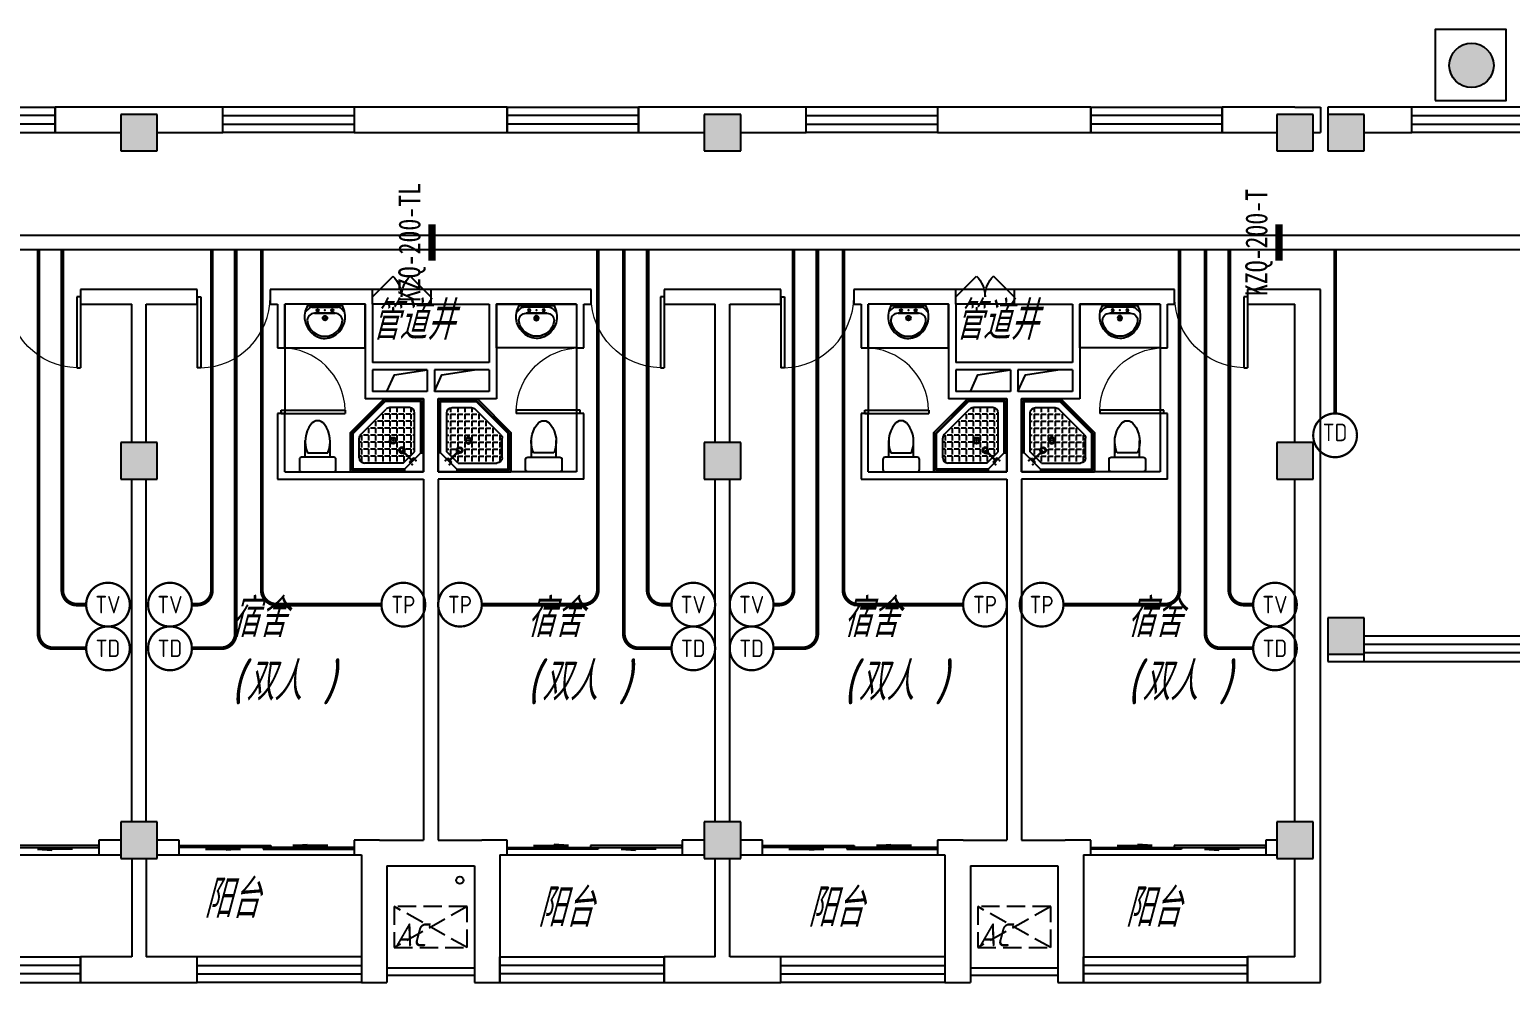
# Model space of a CAD drawing. Extents: x 0 to 2972856, y -1269770 to 0.
# Drawn here: x 2705657 to 2725959, y -1232746 to -1219684 of the extents above; entities that cross this region are included whole.
import ezdxf
from ezdxf.enums import TextEntityAlignment as Align

# ---------------------------------------------------------------- set-up
doc = ezdxf.new("R2010")
doc.units = 0
doc.header["$LTSCALE"] = 1000
doc.header["$PDSIZE"] = 50
doc.linetypes.add('DASH', pattern=[0.35, 0.25, -0.1])
for name, color, linetype in [('0000集水坑', 4, 'Continuous'), ('1-建筑底图', 8, 'Continuous'), ('CABLETRAY_PDS', 4, 'Continuous'), ('EQUIP-通讯', 3, 'Continuous'), ('PUB_TEXT', 7, 'Continuous'), ('WIRE-综合布线', 4, 'Continuous'), ('抗震支吊架', 2, 'Continuous'), ('洁具', 251, 'Continuous'), ('空调外机', 251, 'Continuous'), ('防火分区', 255, 'Continuous')]:
    doc.layers.add(name, color=color, linetype=linetype)
doc.styles.add('_TEL_ATTDEF', font='GBENOR', dxfattribs={"width": 0.8, "height": 3, "bigfont": 'GBCBIG'})
doc.styles.add('_TEL_DIM', font='SIMPLEX', dxfattribs={"width": 0.8, "height": 3.5, "bigfont": 'HZTXT'})
doc.styles.add('kzcad', font='', dxfattribs={"width": 0.8})
doc.styles.get("Standard").update_dxf_attribs({"font": 'gbeitc.shx', "bigfont": 'gbcbig.shx'})
doc.styles.get('kzcad').set_extended_font_data('SimSun')
doc.linetypes.add('JIEDI', pattern='A,1.25,-0.25,0.25,-0.25,0.625,["/",Standard,S=0.6,R=0,X=0,Y=-0.3],0.625,-0.25,0.25,-0.25', length=4)

# ---------------------------------------------------------------- blocks, each defined once
blk = doc.blocks.new('$equip$00003204')
at = {"const_width": 0.05}
blk.add_lwpolyline([(0, 0.5, -1), (0, -0.5, -1), (0, 0.5, 0.021884)], format="xyb", dxfattribs=at)
blk.add_circle((0, 0), 0.5)
for p in [(0, 0.5), (-0.5, 0), (0.5, 0), (0, -0.5)]:
    blk.add_point(p)
at = {"color": 7, "style": '_TEL_ATTDEF'}
blk.add_attdef('$TEXT$', text='', height=0.4, dxfattribs=at).set_placement((0, 0), align=Align.MIDDLE_CENTER)
at = {"color": 7, "style": '_TEL_DIM', "flags": 1}
for tag in ['A', 'REMARK']:
    blk.add_attdef(tag, text='', height=0.00002, dxfattribs=at).set_placement((0, 0), align=Align.MIDDLE_CENTER)
blk = doc.blocks.new('$equip$00003209')
at = {"const_width": 0.05}
blk.add_lwpolyline([(0, 0.5, -1), (0, -0.5, -1), (0, 0.5, 0.021884)], format="xyb", dxfattribs=at)
blk.add_circle((0, 0), 0.5)
for p in [(0, 0.5), (-0.5, 0), (0.5, 0), (0, -0.5)]:
    blk.add_point(p)
at = {"color": 7, "style": '_TEL_ATTDEF'}
blk.add_attdef('$TEXT$', text='', height=0.4, dxfattribs=at).set_placement((0, 0), align=Align.MIDDLE_CENTER)
at = {"color": 7, "style": '_TEL_DIM', "flags": 1}
for tag in ['A', 'REMARK']:
    blk.add_attdef(tag, text='', height=0.00002, dxfattribs=at).set_placement((0, 0), align=Align.MIDDLE_CENTER)
blk = doc.blocks.new('$equip$00003208')
at = {"const_width": 0.05}
blk.add_lwpolyline([(0, 0.5, -1), (0, -0.5, -1), (0, 0.5, 0.021884)], format="xyb", dxfattribs=at)
blk.add_circle((0, 0), 0.5)
for p in [(0, 0.5), (-0.5, 0), (0.5, 0), (0, -0.5)]:
    blk.add_point(p)
at = {"color": 7, "style": '_TEL_ATTDEF'}
blk.add_attdef('$TEXT$', text='', height=0.4, dxfattribs=at).set_placement((0, 0), align=Align.MIDDLE_CENTER)
at = {"color": 7, "style": '_TEL_DIM', "flags": 1}
for tag in ['A', 'REMARK']:
    blk.add_attdef(tag, text='', height=0.00002, dxfattribs=at).set_placement((0, 0), align=Align.MIDDLE_CENTER)
blk = doc.blocks.new('2t21gqw')
at = {"layer": '0000集水坑'}
blk.add_circle((36400, -76400), 50, dxfattribs=at)
blk = doc.blocks.new('A$C2CDD3BEF')
at = {"layer": '防火分区'}
h = blk.add_hatch(color=6, dxfattribs=at)
h.dxf.hatch_style = 1
edge = h.paths.add_edge_path()
edge.add_arc((460, 446), 282, 0, 360)
at = {"layer": '防火分区', "color": 6}
blk.add_lwpolyline([(0, 0), (900, 0), (900, 900), (0, 900)], close=True, dxfattribs=at)
blk.add_circle((460, 446), 282, dxfattribs=at)
blk = doc.blocks.new('1F平面-CAD导入_dwg_Drawing4_t3_dwg_$plan$00001613-474159-1F-927810-1F')
at = {"layer": '洁具'}
for p, q in [((-30, 250), (-170, 250)), ((-200, 170), (-430, 170)), ((-260, -140), (-260, 140)), ((-200, -170), (-200, -220)), ((-170, -250), (-30, -250))]:
    blk.add_line(p, q, dxfattribs=at)
for points in [[(-200, 220), (-200, 170), (-200, -170), (-430, -170)], [(0, -220), (0, 220)]]:
    blk.add_lwpolyline(points, dxfattribs=at)
for centre, radius, start, end in [((-170, 220), 30, 90, 180), ((-30, 220), 30, 0, 90), ((-590, 0), 110, 123.4509, 236.5491), ((-413, -227), 398, 67.4505, 126.6381), ((-413, 227), 398, 233.3619, 292.5495), ((-170, -220), 30, 180, 270), ((-30, -220), 30, 270, 0)]:
    blk.add_arc(centre, radius, start, end, dxfattribs=at)
blk = doc.blocks.new('$lvtry$00000169')
at = {"color": 0}
for p, q in [((259, -36), (259, 0)), ((259, -36), (36, -259)), ((276, -120), (120, -276)), ((144, -151), (291, -298)), ((151, -144), (298, -291)), ((259, -24), (976, -24)), ((259, -36), (964, -36)), ((270, -213), (270, -143)), ((276, -120), (808, -120)), ((366, -213), (366, -143)), ((462, -213), (462, -143)), ((558, -213), (558, -143)), ((655, -213), (655, -143)), ((751, -213), (751, -143)), ((847, -213), (847, -143)), ((880, -192), (880, -460)), ((964, -36), (976, -24)), ((964, -36), (964, -525)), ((976, -24), (976, -530)), ((36, -259), (0, -259)), ((24, -259), (24, -976)), ((36, -259), (36, -964)), ((120, -276), (120, -808)), ((120, -309), (147, -309)), ((120, -405), (147, -405)), ((173, -309), (173, -239)), ((173, -309), (243, -309)), ((173, -405), (173, -335)), ((173, -405), (243, -405)), ((183, -213), (205, -213)), ((220, -213), (243, -213)), ((270, -213), (340, -213)), ((270, -263), (270, -239)), ((270, -405), (270, -335)), ((270, -405), (340, -405)), ((334, -309), (340, -309)), ((366, -213), (436, -213)), ((366, -309), (366, -239)), ((366, -309), (436, -309)), ((366, -405), (366, -335)), ((366, -405), (379, -405)), ((462, -213), (532, -213)), ((462, -309), (462, -239)), ((462, -309), (532, -309)), ((462, -405), (462, -335)), ((462, -405), (532, -405)), ((558, -213), (628, -213)), ((558, -309), (558, -239)), ((558, -309), (628, -309)), ((558, -405), (558, -335)), ((558, -405), (628, -405)), ((655, -213), (725, -213)), ((655, -309), (655, -239)), ((655, -309), (725, -309)), ((655, -405), (655, -335)), ((655, -405), (725, -405)), ((751, -213), (821, -213)), ((751, -309), (751, -239)), ((751, -309), (821, -309)), ((751, -405), (751, -335)), ((751, -405), (821, -405)), ((847, -213), (880, -213)), ((847, -309), (847, -239)), ((847, -309), (880, -309)), ((847, -405), (847, -335)), ((847, -405), (880, -405)), ((120, -501), (147, -501)), ((120, -598), (147, -598)), ((173, -501), (173, -431)), ((173, -501), (243, -501)), ((173, -598), (173, -528)), ((173, -598), (243, -598)), ((270, -501), (270, -431)), ((270, -501), (340, -501)), ((270, -598), (270, -528)), ((270, -598), (340, -598)), ((366, -501), (366, -431)), ((366, -501), (436, -501)), ((366, -598), (366, -528)), ((366, -598), (436, -598)), ((462, -501), (462, -431)), ((462, -501), (532, -501)), ((462, -598), (462, -528)), ((462, -598), (532, -598)), ((859, -511), (511, -859)), ((964, -525), (525, -964)), ((976, -530), (530, -976)), ((558, -501), (558, -431)), ((558, -501), (628, -501)), ((558, -598), (558, -528)), ((558, -598), (628, -598)), ((655, -501), (655, -431)), ((655, -501), (725, -501)), ((655, -598), (655, -528)), ((655, -598), (725, -598)), ((751, -501), (751, -431)), ((751, -501), (821, -501)), ((751, -598), (751, -528)), ((751, -598), (773, -598)), ((847, -501), (847, -431)), ((847, -501), (867, -501)), ((964, -525), (976, -530)), ((120, -694), (147, -694)), ((120, -790), (147, -790)), ((173, -694), (173, -624)), ((173, -694), (243, -694)), ((173, -790), (173, -720)), ((173, -790), (243, -790)), ((270, -694), (270, -624)), ((270, -694), (340, -694)), ((270, -790), (270, -720)), ((270, -790), (340, -790)), ((366, -694), (366, -624)), ((366, -694), (436, -694)), ((366, -790), (366, -720)), ((366, -790), (436, -790)), ((462, -694), (462, -624)), ((462, -694), (532, -694)), ((462, -790), (462, -720)), ((462, -790), (532, -790)), ((558, -694), (558, -624)), ((558, -694), (628, -694)), ((558, -790), (558, -720)), ((558, -790), (580, -790)), ((655, -694), (655, -624)), ((655, -694), (676, -694)), ((36, -964), (24, -976)), ((24, -976), (530, -976)), ((36, -964), (525, -964)), ((173, -878), (173, -816)), ((192, -880), (460, -880)), ((270, -880), (270, -816)), ((366, -880), (366, -816)), ((462, -880), (462, -816)), ((525, -964), (530, -976))]:
    blk.add_line(p, q, dxfattribs=at)
blk.add_lwpolyline([(0, 0), (0, -1000), (540, -1000), (1000, -540), (1000, 0)], close=True)
for points in [[(0, 0), (0, -1000)], [(0, 0), (1000, 0)], [(1000, 0), (1000, -540)], [(136, -190), (148, -178), (132, -162), (121, -174)], [(190, -136), (178, -148), (162, -132), (174, -121)], [(1000, -540), (540, -1000)], [(0, -1000), (540, -1000)]]:
    blk.add_lwpolyline(points, close=True, dxfattribs=at)
for radius in [43.8, 31.1]:
    blk.add_circle((416, -428), radius, dxfattribs=at)
for centre, radius, start, end in [((808, -192), 72, 0, 90), ((296, -296), 40.6, 142.583, 128.4197), ((296, -296), 28.6, 145.828, 125.6599), ((808, -460), 72, 315, 0), ((192, -808), 72, 180, 270), ((460, -808), 72, 270, 315)]:
    blk.add_arc(centre, radius, start, end, dxfattribs=at)
for p in [(103, -156, 0), (156, -102, 0), (416, -428, 0)]:
    blk.add_point(p, dxfattribs=at)
blk = doc.blocks.new('$lvtry$00000178')
at = {"color": 0}
for p, q in [((-238, 0), (238, 0)), ((-214, -36), (-272, -91)), ((-180, -23), (180, -23)), ((-142, -105), (140, -105)), ((140, -105), (-142, -105)), ((216, -37), (268, -91))]:
    blk.add_line(p, q, dxfattribs=at)
blk.add_lwpolyline([(-104, -430, 0.224698), (110, -425, 0.348046), (269, -79), (239, 0), (-241, 0), (-271, -79, 0.356844)], format="xyb", close=True, dxfattribs=at)
for centre, radius in [((-100, -65), 16.3), ((1, -172), 31.6), ((100, -65), 16.3)]:
    blk.add_circle(centre, radius, dxfattribs=at)
at = {"color": 0, "lineweight": 13}
blk.add_circle((1, -172), 23, dxfattribs=at)
at = {"color": 0}
for centre, radius, start, end in [((-142, -205), 100, 90, 190.5602), ((-180, -73), 50, 90, 133.181), ((140, -205), 100, 349.4398, 90), ((180, -73), 50, 44.5607, 90), ((-1, -179), 243, 190.5602, 349.4398)]:
    blk.add_arc(centre, radius, start, end, dxfattribs=at)
for p in [(0, -65), (1, -172)]:
    blk.add_point(p, dxfattribs=at)
blk = doc.blocks.new('A$C70365C93')
at = {"layer": '洁具'}
blk.add_lwpolyline([(-1900, 2300), (-1900, 1700), (-800, 1700), (-800, 2300)], close=True, dxfattribs=at)
blk.add_blockref('$lvtry$00000178', (-1350, 2280), dxfattribs=at)
at = {"layer": '洁具', "rotation": 180}
blk.add_blockref('$lvtry$00000169', (0, 0), dxfattribs=at)
at = {"layer": '洁具', "extrusion": (0, 0, -1), "xscale": -1, "zscale": -1, "rotation": 90}
blk.add_blockref('1F平面-CAD导入_dwg_Drawing4_t3_dwg_$plan$00001613-474159-1F-927810-1F', (1450, 0), dxfattribs=at)
blk = doc.blocks.new('A$Cf5a72a1b')
at = {"layer": '空调外机', "linetype": 'DASH'}
for p, q in [((1000, 563), (0, 0)), ((1000, 0), (0, 563))]:
    blk.add_line(p, q, dxfattribs=at)
blk.add_lwpolyline([(1000, 563), (0, 563), (0, 0), (1000, 0)], close=True, dxfattribs=at)
at = {"layer": 'PUB_TEXT'}
blk.add_text('AC', height=315, dxfattribs=at).set_placement((5, 18))
blk = doc.blocks.new('$WINLIB2D$00000001')
at = {"color": 0}
for points in [[(-0.5, 0.5), (-0.5, -0.5)], [(-0.5, 0.5), (0.5, 0.5)], [(0.5, -0.5), (0.5, 0.5)], [(0.5, 0.1667), (-0.5, 0.1667)], [(0.5, -0.1667), (-0.5, -0.1667)], [(-0.5, -0.5), (0.5, -0.5)]]:
    blk.add_lwpolyline(points, dxfattribs=at)
blk = doc.blocks.new('$DorLib2D$00000131')
at = {"color": 0, "linetype": 'Continuous'}
for p, q in [((0.15, 0.125), (0.2319, 0.1973)), ((0.2319, 0.1973), (0.2319, 0.125)), ((-0.5, 0.125), (-0.5, 0)), ((0.0192, 0.125), (-0.5, 0.125)), ((0.0192, 0), (0.0192, 0.125)), ((0.35, 0.125), (0.15, 0.125)), ((-0.5, 0), (0.0192, 0)), ((-0.024, 0), (0.5, 0)), ((-0.024, -0.125), (-0.024, 0)), ((0.5, 0), (0.5, -0.125)), ((-0.35, -0.125), (-0.15, -0.125)), ((-0.2319, -0.1973), (-0.2319, -0.125)), ((-0.15, -0.125), (-0.2319, -0.1973)), ((0.5, -0.125), (-0.024, -0.125))]:
    blk.add_line(p, q, dxfattribs=at)
blk = doc.blocks.new('$DorLib2D$00000116')
at = {"color": 0}
for p, q in [((-0.5, 0), (-0.146, 0.354)), ((0.5, 0), (0.146, 0.354))]:
    blk.add_line(p, q, dxfattribs=at)
for centre, start, end in [((-0.5, 0), 0, 45), ((0.5, 0), 135, 180)]:
    blk.add_arc(centre, 0.5, start, end, dxfattribs=at)
blk = doc.blocks.new('$DorLib2D$00000001')
for p, q in [((0.45, 0.975), (0.5, 0.975)), ((0.45, 0), (0.45, 0.975)), ((0.5, 0), (0.5, 0.975)), ((0.5, 0), (0.45, 0))]:
    blk.add_line(p, q)
at = {"lineweight": 13}
blk.add_arc((0.475, 0), 0.975, 91.4693, 180, dxfattribs=at)
blk = doc.blocks.new('1-三层建筑底图')
at = {"layer": '1-建筑底图'}
for points in [[(31950, 9700), (31450, 9700), (31450, 9200), (31950, 9200)], [(39950, 9700), (39450, 9700), (39450, 9200), (39950, 9200)], [(47800, 9700), (47300, 9700), (47300, 9200), (47800, 9200)], [(48500, 9700), (48000, 9700), (48000, 9200), (48500, 9200)], [(31950, 5200), (31450, 5200), (31450, 4700), (31950, 4700)], [(39950, 5200), (39450, 5200), (39450, 4700), (39950, 4700)], [(47800, 5200), (47300, 5200), (47300, 4700), (47800, 4700)], [(48500, 2800), (48000, 2800), (48000, 2300), (48500, 2300)], [(31950, 0), (31450, 0), (31450, -500), (31950, -500)], [(39950, 0), (39450, 0), (39450, -500), (39950, -500)], [(47800, 0), (47300, 0), (47300, -500), (47800, -500)]]:
    blk.add_hatch(color=256, dxfattribs=at).paths.add_polyline_path(points)
for p, q in [((31700, 9800), (30550, 9800)), ((30550, 9800), (30550, 9450)), ((32850, 9800), (31700, 9800)), ((32850, 9450), (32850, 9800)), ((36750, 9800), (34650, 9800)), ((34650, 9800), (34650, 9450)), ((36750, 9450), (36750, 9800)), ((39700, 9800), (38550, 9800)), ((38550, 9800), (38550, 9450)), ((40850, 9800), (39700, 9800)), ((40850, 9450), (40850, 9800)), ((44750, 9800), (42650, 9800)), ((42650, 9800), (42650, 9450)), ((44750, 9450), (44750, 9800)), ((47550, 9800), (46550, 9800)), ((46550, 9800), (46550, 9450)), ((47550, 9800), (47900, 9800)), ((47900, 9800), (47900, 9450)), ((49150, 9800), (48000, 9800)), ((48000, 9800), (48000, 9700)), ((49150, 9450), (49150, 9800)), ((31950, 9700), (31450, 9700)), ((31450, 9700), (31450, 9200)), ((31950, 9200), (31950, 9700)), ((39950, 9700), (39450, 9700)), ((39450, 9700), (39450, 9200)), ((39950, 9200), (39950, 9700)), ((47800, 9700), (47300, 9700)), ((47300, 9700), (47300, 9200)), ((47800, 9200), (47800, 9700)), ((48500, 9700), (48000, 9700)), ((48000, 9700), (48000, 9200)), ((48500, 9200), (48500, 9700)), ((30550, 9450), (31450, 9450)), ((31950, 9450), (32850, 9450)), ((34650, 9450), (36750, 9450)), ((38550, 9450), (39450, 9450)), ((39950, 9450), (40850, 9450)), ((42650, 9450), (44750, 9450)), ((46550, 9450), (47300, 9450)), ((47800, 9450), (47900, 9450)), ((48500, 9450), (49150, 9450)), ((31450, 9200), (31950, 9200)), ((39450, 9200), (39950, 9200)), ((47300, 9200), (47800, 9200)), ((48000, 9200), (48500, 9200)), ((31700, 7300), (30900, 7300)), ((30900, 7300), (30900, 7100)), ((32500, 7300), (31700, 7300)), ((32500, 7100), (32500, 7300)), ((33600, 7300), (33500, 7300)), ((33500, 7300), (33500, 7100)), ((34800, 7300), (33600, 7300)), ((34900, 7300), (34800, 7300)), ((35700, 7300), (34900, 7300)), ((34900, 7100), (34900, 7300)), ((36600, 7300), (35700, 7300)), ((35700, 7300), (35700, 7100)), ((37800, 7300), (36600, 7300)), ((37900, 7300), (37800, 7300)), ((37900, 7100), (37900, 7300)), ((39700, 7300), (38900, 7300)), ((38900, 7300), (38900, 7100)), ((40500, 7300), (39700, 7300)), ((40500, 7100), (40500, 7300)), ((41600, 7300), (41500, 7300)), ((41500, 7300), (41500, 7100)), ((42800, 7300), (41600, 7300)), ((42900, 7300), (42800, 7300)), ((43700, 7300), (42900, 7300)), ((42900, 7100), (42900, 7300)), ((44600, 7300), (43700, 7300)), ((43700, 7300), (43700, 7100)), ((45800, 7300), (44600, 7300)), ((45900, 7300), (45800, 7300)), ((45900, 7100), (45900, 7300)), ((47900, 7300), (46900, 7300)), ((46900, 7300), (46900, 7100)), ((47900, 4950), (47900, 7300)), ((30900, 7100), (31600, 7100)), ((31600, 5200), (31600, 7100)), ((31800, 5200), (31800, 7100)), ((31800, 7100), (32500, 7100)), ((33500, 7100), (33600, 7100)), ((33600, 7100), (33600, 6500)), ((34800, 7100), (33700, 7100)), ((33700, 6500), (33700, 7100)), ((34800, 7100), (34800, 6300)), ((35700, 7100), (34900, 7100)), ((34900, 7100), (34900, 6300)), ((35700, 7100), (36500, 7100)), ((36500, 7100), (36500, 6300)), ((37700, 7100), (36600, 7100)), ((36600, 7100), (36600, 6300)), ((37700, 7100), (37700, 6500)), ((37800, 6500), (37800, 7100)), ((37800, 7100), (37900, 7100)), ((38900, 7100), (39600, 7100)), ((39600, 5200), (39600, 7100)), ((39800, 5200), (39800, 7100)), ((39800, 7100), (40500, 7100)), ((41500, 7100), (41600, 7100)), ((41600, 7100), (41600, 6500)), ((42800, 7100), (41700, 7100)), ((41700, 6500), (41700, 7100)), ((42800, 7100), (42800, 6300)), ((43700, 7100), (42900, 7100)), ((42900, 7100), (42900, 6300)), ((43700, 7100), (44500, 7100)), ((44500, 7100), (44500, 6300)), ((45700, 7100), (44600, 7100)), ((44600, 7100), (44600, 6300)), ((45700, 7100), (45700, 6500)), ((45800, 6500), (45800, 7100)), ((45800, 7100), (45900, 7100)), ((46900, 7100), (47550, 7100)), ((47550, 5200), (47550, 7100)), ((33600, 6500), (33700, 6500)), ((33700, 6500), (33700, 5600)), ((37700, 6500), (37700, 5600)), ((37700, 6500), (37800, 6500)), ((41600, 6500), (41700, 6500)), ((41700, 6500), (41700, 5600)), ((45700, 6500), (45700, 5600)), ((45700, 6500), (45800, 6500)), ((34800, 6300), (34800, 5800)), ((35700, 6300), (34900, 6300)), ((36500, 6300), (35700, 6300)), ((36600, 6300), (36600, 5800)), ((42800, 6300), (42800, 5800)), ((43700, 6300), (42900, 6300)), ((44500, 6300), (43700, 6300)), ((44600, 6300), (44600, 5800)), ((35650, 6200), (34900, 6200)), ((34900, 6200), (34900, 5900)), ((35650, 6200), (35650, 5900)), ((36500, 6200), (35750, 6200)), ((35750, 6200), (35750, 5900)), ((36500, 6200), (36500, 5900)), ((43650, 6200), (42900, 6200)), ((42900, 6200), (42900, 5900)), ((43650, 6200), (43650, 5900)), ((44500, 6200), (43750, 6200)), ((43750, 6200), (43750, 5900)), ((44500, 6200), (44500, 5900)), ((35650, 5900), (34900, 5900)), ((36500, 5900), (35750, 5900)), ((43650, 5900), (42900, 5900)), ((44500, 5900), (43750, 5900)), ((35600, 5800), (34800, 5800)), ((35600, 5800), (35600, 4800)), ((35800, 5800), (35800, 4800)), ((36600, 5800), (35800, 5800)), ((43600, 5800), (42800, 5800)), ((43600, 5800), (43600, 4800)), ((43800, 5800), (43800, 4800)), ((44600, 5800), (43800, 5800)), ((33700, 5600), (33600, 5600)), ((33600, 5600), (33600, 4700)), ((33700, 4800), (33700, 5600)), ((37800, 5600), (37700, 5600)), ((37700, 5600), (37700, 4800)), ((37800, 4700), (37800, 5600)), ((41700, 5600), (41600, 5600)), ((41600, 5600), (41600, 4700)), ((41700, 4800), (41700, 5600)), ((45800, 5600), (45700, 5600)), ((45700, 5600), (45700, 4800)), ((45800, 4700), (45800, 5600)), ((31950, 5200), (31450, 5200)), ((31450, 5200), (31450, 4700)), ((31950, 4700), (31950, 5200)), ((39950, 5200), (39450, 5200)), ((39450, 5200), (39450, 4700)), ((39950, 4700), (39950, 5200)), ((47800, 5200), (47300, 5200)), ((47300, 5200), (47300, 4700)), ((47800, 4700), (47800, 5200)), ((47900, -400), (47900, 4950)), ((31450, 4700), (31950, 4700)), ((31600, 0), (31600, 4700)), ((31800, 0), (31800, 4700)), ((33600, 4700), (35600, 4700)), ((33700, 4800), (35600, 4800)), ((35600, 4700), (35600, -250)), ((37700, 4800), (35800, 4800)), ((37800, 4700), (35800, 4700)), ((35800, 4700), (35800, -250)), ((39450, 4700), (39950, 4700)), ((39600, 0), (39600, 4700)), ((39800, 0), (39800, 4700)), ((41600, 4700), (43600, 4700)), ((41700, 4800), (43600, 4800)), ((43600, 4700), (43600, -250)), ((45700, 4800), (43800, 4800)), ((45800, 4700), (43800, 4700)), ((43800, 4700), (43800, -250)), ((47300, 4700), (47800, 4700)), ((47550, 0), (47550, 4700)), ((48500, 2800), (48000, 2800)), ((48000, 2800), (48000, 2300)), ((48500, 2300), (48500, 2800)), ((48000, 2300), (48000, 2200)), ((48000, 2300), (48500, 2300)), ((48500, 2200), (48500, 2300)), ((48000, 2200), (48500, 2200)), ((31950, 0), (31450, 0)), ((31450, 0), (31450, -500)), ((31950, -500), (31950, 0)), ((39950, 0), (39450, 0)), ((39450, 0), (39450, -500)), ((39950, -500), (39950, 0)), ((47800, 0), (47300, 0)), ((47300, 0), (47300, -500)), ((47800, -500), (47800, 0)), ((31450, -250), (31150, -250)), ((31150, -250), (31150, -450)), ((32250, -250), (31950, -250)), ((32250, -450), (32250, -250)), ((35000, -250), (34650, -250)), ((34650, -250), (34650, -450)), ((35000, -250), (35600, -250)), ((35800, -250), (36400, -250)), ((36750, -250), (36400, -250)), ((36750, -450), (36750, -250)), ((39450, -250), (39150, -250)), ((39150, -250), (39150, -450)), ((40250, -250), (39950, -250)), ((40250, -450), (40250, -250)), ((43000, -250), (42650, -250)), ((42650, -250), (42650, -450)), ((43000, -250), (43600, -250)), ((43800, -250), (44400, -250)), ((44750, -250), (44400, -250)), ((44750, -450), (44750, -250)), ((47300, -250), (47150, -250)), ((47150, -250), (47150, -450)), ((47900, -2200), (47900, -400)), ((28750, -450), (31150, -450)), ((31150, -450), (31450, -450)), ((31450, -500), (31950, -500)), ((31600, -500), (31600, -1850)), ((31800, -500), (31800, -1850)), ((31950, -450), (32250, -450)), ((32250, -450), (34650, -450)), ((34650, -450), (34750, -450)), ((34750, -450), (34750, -1850)), ((35100, -600), (35700, -600)), ((35100, -600), (35100, -2200)), ((35700, -600), (36300, -600)), ((36300, -600), (36300, -2200)), ((36650, -450), (36750, -450)), ((36650, -450), (36650, -1850)), ((36750, -450), (39150, -450)), ((39150, -450), (39450, -450)), ((39450, -500), (39950, -500)), ((39600, -1850), (39600, -500)), ((39800, -1850), (39800, -500)), ((39950, -450), (40250, -450)), ((40250, -450), (42650, -450)), ((42650, -450), (42750, -450)), ((42750, -450), (42750, -1850)), ((43100, -600), (43700, -600)), ((43100, -600), (43100, -2200)), ((43700, -600), (44300, -600)), ((44300, -600), (44300, -2200)), ((44650, -450), (44750, -450)), ((44650, -450), (44650, -1850)), ((44750, -450), (47150, -450)), ((47150, -450), (47300, -450)), ((47300, -500), (47800, -500)), ((47550, -1850), (47550, -500)), ((31600, -1850), (30900, -1850)), ((30900, -1850), (30900, -2200)), ((32500, -1850), (31800, -1850)), ((32500, -2200), (32500, -1850)), ((34750, -1850), (34750, -2200)), ((36650, -2200), (36650, -1850)), ((39600, -1850), (38900, -1850)), ((38900, -1850), (38900, -2200)), ((40500, -1850), (39800, -1850)), ((40500, -2200), (40500, -1850)), ((42750, -1850), (42750, -2200)), ((44650, -2200), (44650, -1850)), ((47550, -1850), (46900, -1850)), ((46900, -1850), (46900, -2200)), ((30900, -2200), (31700, -2200)), ((31700, -2200), (32500, -2200)), ((34750, -2200), (35100, -2200)), ((36300, -2200), (36650, -2200)), ((38900, -2200), (39700, -2200)), ((39700, -2200), (40500, -2200)), ((42750, -2200), (43100, -2200)), ((44300, -2200), (44650, -2200)), ((46900, -2200), (47900, -2200))]:
    blk.add_line(p, q, dxfattribs=at)
for points in [[(35100, 5900), (35203.6, 6130.3), (35650, 6200)], [(35750, 5900), (35853.6, 6130.3), (36300, 6200)], [(43100, 5900), (43203.6, 6130.3), (43650, 6200)], [(43750, 5900), (43853.6, 6130.3), (44300, 6200)], [(35100, -2000), (36300, -2000)], [(43100, -2000), (44300, -2000)], [(35100, -2100), (36300, -2100)], [(43100, -2100), (44300, -2100)]]:
    blk.add_lwpolyline(points, dxfattribs=at)
for name, p in [('2t21gqw', (-300, 75600)), ('A$C70365C93', (35600, 4800)), ('A$C70365C93', (43600, 4800)), ('A$Cf5a72a1b', (35200.5, -1723.5)), ('A$Cf5a72a1b', (43200.5, -1723.5))]:
    blk.add_blockref(name, p, dxfattribs=at)
for name, p, xscale, yscale, zscale in [('A$C2CDD3BEF', (49473.3, 9890.2), 1.08, 1.08, 1.08), ('$WINLIB2D$00000001', (29650, 9625), 1800, 350, 1800), ('$WINLIB2D$00000001', (33750, 9625), -1800, 350, -1800), ('$WINLIB2D$00000001', (37650, 9625), 1800, 350, 1800), ('$WINLIB2D$00000001', (41750, 9625), -1800, 350, -1800), ('$WINLIB2D$00000001', (45650, 9625), 1800, 350, 1800), ('$WINLIB2D$00000001', (50050, 9625), -1800, 350, -1800), ('$DorLib2D$00000001', (33000, 7200), -1000, -1000, -1000), ('$DorLib2D$00000001', (38400, 7200), 1000, -1000, 1000), ('$DorLib2D$00000001', (41000, 7200), -1000, -1000, -1000), ('$DorLib2D$00000001', (46400, 7200), 1000, -1000, 1000), ('$WINLIB2D$00000001', (51975, 2375), 6950.000000047032, -350, 6950.000000047032), ('$DorLib2D$00000131', (29950, -350), 2400, -200, 2400), ('$DorLib2D$00000131', (33450, -350), -2400, -200, -2400), ('$DorLib2D$00000131', (37950, -350), 2400, -200, 2400), ('$DorLib2D$00000131', (41450, -350), -2400, -200, -2400), ('$DorLib2D$00000131', (45950, -350), 2400, -200, 2400), ('$WINLIB2D$00000001', (29775, -2025), 2249.999999993481, 350, 2249.999999993481), ('$WINLIB2D$00000001', (33625, -2025), -2249.999999993481, 350, -2249.999999993481), ('$WINLIB2D$00000001', (37775, -2025), 2249.999999993481, 350, 2249.999999993481), ('$WINLIB2D$00000001', (41625, -2025), -2249.999999993481, 350, -2249.999999993481), ('$WINLIB2D$00000001', (45775, -2025), 2249.999999993481, 350, 2249.999999993481)]:
    blk.add_blockref(name, p, dxfattribs=dict(at, xscale=xscale, yscale=yscale, zscale=zscale))
for name, p, xscale, yscale, zscale, rotation in [('$DorLib2D$00000116', (35300, 7200), 800, -800, 200, 179.9999999994664), ('$DorLib2D$00000116', (43300, 7200), 800, -800, 200, 179.9999999994664), ('$DorLib2D$00000001', (30400, 7200), -1000, 1000, -1000, 180), ('$DorLib2D$00000001', (33650, 6050), 900, 900, 900, 269.9999999994664), ('$DorLib2D$00000001', (37750, 6050), 900, -900, 900, 269.9999999994664), ('$DorLib2D$00000001', (41650, 6050), 900, 900, 900, 269.9999999994664), ('$DorLib2D$00000001', (45750, 6050), 900, -900, 900, 269.9999999994664)]:
    blk.add_blockref(name, p, dxfattribs=dict(at, xscale=xscale, yscale=yscale, zscale=zscale, rotation=rotation))
at = {"layer": '1-建筑底图', "xscale": -1, "rotation": 359.9999999999999}
for p in [(35800, 4800), (43800, 4800)]:
    blk.add_blockref('A$C70365C93', p, dxfattribs=at)
at = {"layer": '1-建筑底图'}
for s, p in [('管道井', (34885.3, 6613)), ('管道井', (42885.3, 6613)), ('宿舍', (32958.5, 2536.2)), ('宿舍', (37013, 2536.2)), ('宿舍', (41352.4, 2536.2)), ('宿舍', (45242.4, 2536.2)), ('(', (32958.5, 1664.1)), ('双人', (33168.5, 1664.1)), (')', (34218.5, 1664.1)), ('(', (37013, 1664.1)), ('双人', (37223, 1664.1)), (')', (38273, 1664.1)), ('(', (41352.4, 1664.1)), ('双人', (41562.4, 1664.1)), (')', (42612.4, 1664.1)), ('(', (45242.4, 1664.1)), ('双人', (45452.4, 1664.1)), (')', (46502.4, 1664.1)), ('阳台', (32588.3, -1315.9)), ('阳台', (37163.9, -1438.1)), ('阳台', (40867.8, -1438.1)), ('阳台', (45221.1, -1438.1))]:
    blk.add_text(s, height=525, dxfattribs=at).set_placement(p)

msp = doc.modelspace()

# ---------------------------------------------------------------- linework, layer by layer
at = {"layer": 'CABLETRAY_PDS', "linetype": 'ByBlock'}
for p, q in [((2684556, -1222503), (2763856, -1222503)), ((2763856, -1222703), (2684556, -1222703))]:
    msp.add_line(p, q, dxfattribs=at)
at = {"layer": 'WIRE-综合布线', "linetype": 'Continuous', "const_width": 52.5}
for points in [[(2706431, -1228165), (2705979, -1228165, -0.414214), (2705779, -1227965), (2705779, -1222703)], [(2706431, -1227567), (2706305, -1227567, -0.414214), (2706105, -1227367), (2706105, -1222703)], [(2707881, -1228165), (2708282, -1228165, 0.414214), (2708482, -1227965), (2708482, -1222703)], [(2707881, -1227567), (2707956, -1227567, 0.414214), (2708156, -1227367), (2708156, -1222703)], [(2708840, -1222703), (2708840, -1227367, 0.414214), (2709040, -1227567), (2710481, -1227567)], [(2713447, -1222703), (2713447, -1227367, -0.414214), (2713247, -1227567), (2711857, -1227567)], [(2714456, -1228165), (2714004, -1228165, -0.414214), (2713804, -1227965), (2713804, -1222703)], [(2714456, -1227567), (2714330, -1227567, -0.414214), (2714130, -1227367), (2714130, -1222703)], [(2715856, -1228165), (2716257, -1228165, 0.414214), (2716457, -1227965), (2716457, -1222703)], [(2715856, -1227567), (2715931, -1227567, 0.414214), (2716131, -1227367), (2716131, -1222703)], [(2716815, -1222703), (2716815, -1227367, 0.414214), (2717015, -1227567), (2718456, -1227567)], [(2721422, -1222703), (2721422, -1227367, -0.414214), (2721222, -1227567), (2719832, -1227567)], [(2722431, -1228165), (2721979, -1228165, -0.414214), (2721779, -1227965), (2721779, -1222703)], [(2722431, -1227567), (2722305, -1227567, -0.414214), (2722105, -1227367), (2722105, -1222703)]]:
    msp.add_lwpolyline(points, format="xyb", dxfattribs=at)
msp.add_lwpolyline([(2723556, -1224946), (2723556, -1222703)], dxfattribs=at)
at = {"layer": '抗震支吊架', "color": 2, "const_width": 100}
for points in [[(2711174, -1222853), (2711174, -1222353)], [(2722786, -1222853), (2722786, -1222353)]]:
    msp.add_lwpolyline(points, dxfattribs=at)

# ---------------------------------------------------------------- block references
at = {"layer": '1-建筑底图', "linetype": 'ByBlock'}
msp.add_blockref('1-三层建筑底图', (2675456, -1230546), dxfattribs=at)
at = {"layer": 'EQUIP-通讯', "linetype": 'JIEDI'}
ref = msp.add_blockref('$equip$00003209', (2723556, -1225246), dxfattribs=dict(at, xscale=600, yscale=600, zscale=600, rotation=180))
ref.add_attrib('$TEXT$', 'TD', dxfattribs={"layer": '0', "color": 7, "height": 240, "style": '_TEL_ATTDEF'}).set_placement((2723556, -1225206), align=Align.MIDDLE_CENTER)
ref = msp.add_blockref('$equip$00003204', (2706731, -1227567), dxfattribs=dict(at, xscale=-600, yscale=600, zscale=600))
ref.add_attrib('$TEXT$', 'TV', dxfattribs={"layer": '0', "color": 7, "height": 240, "style": '_TEL_ATTDEF'}).set_placement((2706731, -1227567), align=Align.MIDDLE_CENTER)
at = {"layer": 'EQUIP-通讯', "linetype": 'JIEDI', "xscale": 600, "yscale": 600, "zscale": 600}
for name, p, values in [('$equip$00003204', (2707581, -1227567), {'$TEXT$': 'TV'}), ('$equip$00003208', (2710781, -1227567), {'$TEXT$': 'TP'}), ('$equip$00003204', (2715556, -1227567), {'$TEXT$': 'TV'}), ('$equip$00003208', (2718756, -1227567), {'$TEXT$': 'TP'}), ('$equip$00003209', (2707581, -1228167), {'$TEXT$': 'TD'}), ('$equip$00003209', (2715556, -1228167), {'$TEXT$': 'TD'})]:
    msp.add_blockref(name, p, dxfattribs=at).add_auto_attribs(values)
at = {"layer": 'EQUIP-通讯', "linetype": 'JIEDI'}
ref = msp.add_blockref('$equip$00003208', (2711557, -1227567), dxfattribs=dict(at, xscale=-600, yscale=600, zscale=600))
ref.add_attrib('$TEXT$', 'TP', dxfattribs={"layer": '0', "color": 7, "height": 240, "style": '_TEL_ATTDEF'}).set_placement((2711557, -1227567), align=Align.MIDDLE_CENTER)
ref = msp.add_blockref('$equip$00003204', (2714756, -1227567), dxfattribs=dict(at, xscale=-600, yscale=600, zscale=600))
ref.add_attrib('$TEXT$', 'TV', dxfattribs={"layer": '0', "color": 7, "height": 240, "style": '_TEL_ATTDEF'}).set_placement((2714756, -1227567), align=Align.MIDDLE_CENTER)
ref = msp.add_blockref('$equip$00003208', (2719532, -1227567), dxfattribs=dict(at, xscale=-600, yscale=600, zscale=600))
ref.add_attrib('$TEXT$', 'TP', dxfattribs={"layer": '0', "color": 7, "height": 240, "style": '_TEL_ATTDEF'}).set_placement((2719532, -1227567), align=Align.MIDDLE_CENTER)
ref = msp.add_blockref('$equip$00003204', (2722731, -1227567), dxfattribs=dict(at, xscale=-600, yscale=600, zscale=600))
ref.add_attrib('$TEXT$', 'TV', dxfattribs={"layer": '0', "color": 7, "height": 240, "style": '_TEL_ATTDEF'}).set_placement((2722731, -1227567), align=Align.MIDDLE_CENTER)
ref = msp.add_blockref('$equip$00003209', (2706731, -1228167), dxfattribs=dict(at, xscale=-600, yscale=600, zscale=600))
ref.add_attrib('$TEXT$', 'TD', dxfattribs={"layer": '0', "color": 7, "height": 240, "style": '_TEL_ATTDEF'}).set_placement((2706731, -1228167), align=Align.MIDDLE_CENTER)
ref = msp.add_blockref('$equip$00003209', (2714756, -1228167), dxfattribs=dict(at, xscale=-600, yscale=600, zscale=600))
ref.add_attrib('$TEXT$', 'TD', dxfattribs={"layer": '0', "color": 7, "height": 240, "style": '_TEL_ATTDEF'}).set_placement((2714756, -1228167), align=Align.MIDDLE_CENTER)
ref = msp.add_blockref('$equip$00003209', (2722731, -1228167), dxfattribs=dict(at, xscale=-600, yscale=600, zscale=600))
ref.add_attrib('$TEXT$', 'TD', dxfattribs={"layer": '0', "color": 7, "height": 240, "style": '_TEL_ATTDEF'}).set_placement((2722731, -1228167), align=Align.MIDDLE_CENTER)

# ---------------------------------------------------------------- texts
at = {"layer": '抗震支吊架', "color": 2, "style": 'kzcad', "width": 0.8}
for s, p in [('KZQ-200-TL', (2711014, -1222603)), ('KZQ-200-T', (2722626, -1222603))]:
    msp.add_text(s, height=300, rotation=89.8854, dxfattribs=at).set_placement(p, align=Align.CENTER)

doc.saveas('drawing.dxf')
